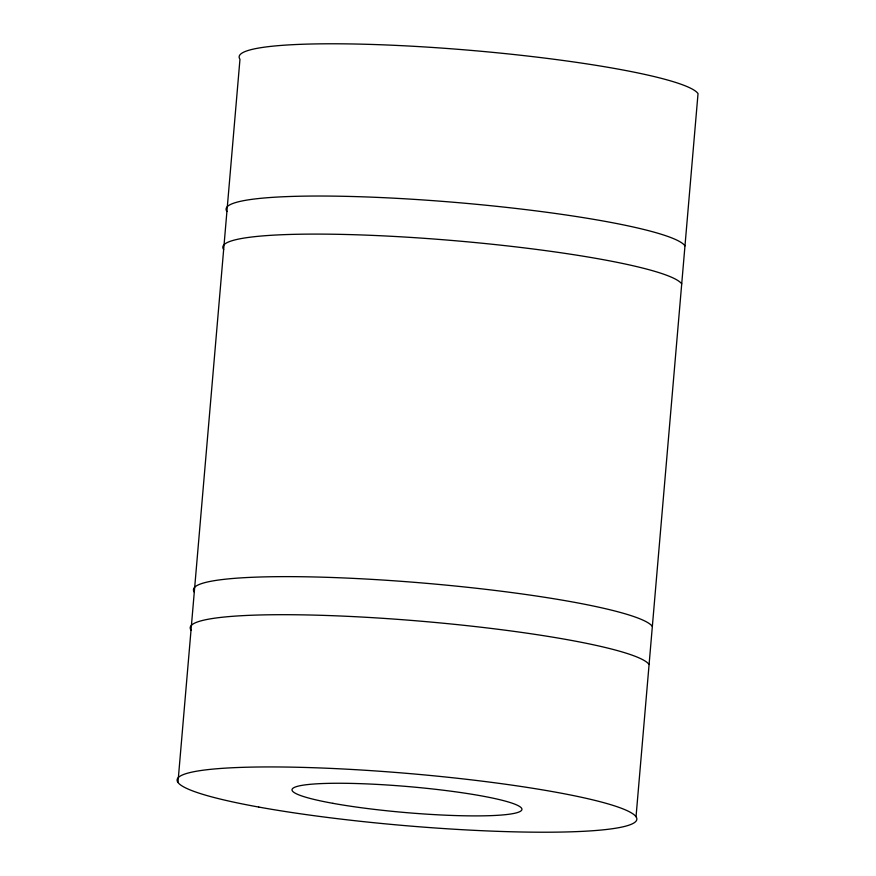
<?xml version="1.0" encoding="UTF-8"?>
<svg xmlns="http://www.w3.org/2000/svg" width="876" height="876" viewBox="0 0 876 876"><rect width="100%" height="100%" fill="white"/><g stroke="black" fill="none" stroke-linecap="round" stroke-linejoin="round"><path stroke-width="1.31" d="M177.97 782.41L239.969 59.25A230.684 26.116 4.9 0 1 449.585 48.662A230.684 26.116 4.9 0 1 698.03 93.59L636.031 816.75M191.023 630.162A230.684 26.116 4.9 0 1 400.65 619.573A230.684 26.116 4.9 0 1 649.083 664.501M194.286 592.11A230.684 26.116 4.9 0 1 403.913 581.511A230.684 26.116 4.9 0 1 652.346 626.439M223.654 249.561A230.684 26.116 4.9 0 1 433.27 238.973A230.684 26.116 4.9 0 1 681.714 283.89M226.917 211.499A230.684 26.116 4.9 0 1 436.533 200.911A230.684 26.116 4.9 0 1 684.977 245.838M258.781 807.07A230.684 26.116 4.9 0 0 633.249 823.341A230.684 26.116 4.9 0 0 328.971 768.318A230.684 26.116 4.9 0 0 258.781 807.07M332.891 803.325A115.347 13.052 4.9 0 0 520.125 811.461A115.347 13.052 4.9 0 0 367.986 783.954A115.347 13.052 4.9 0 0 332.891 803.325"/></g></svg>
